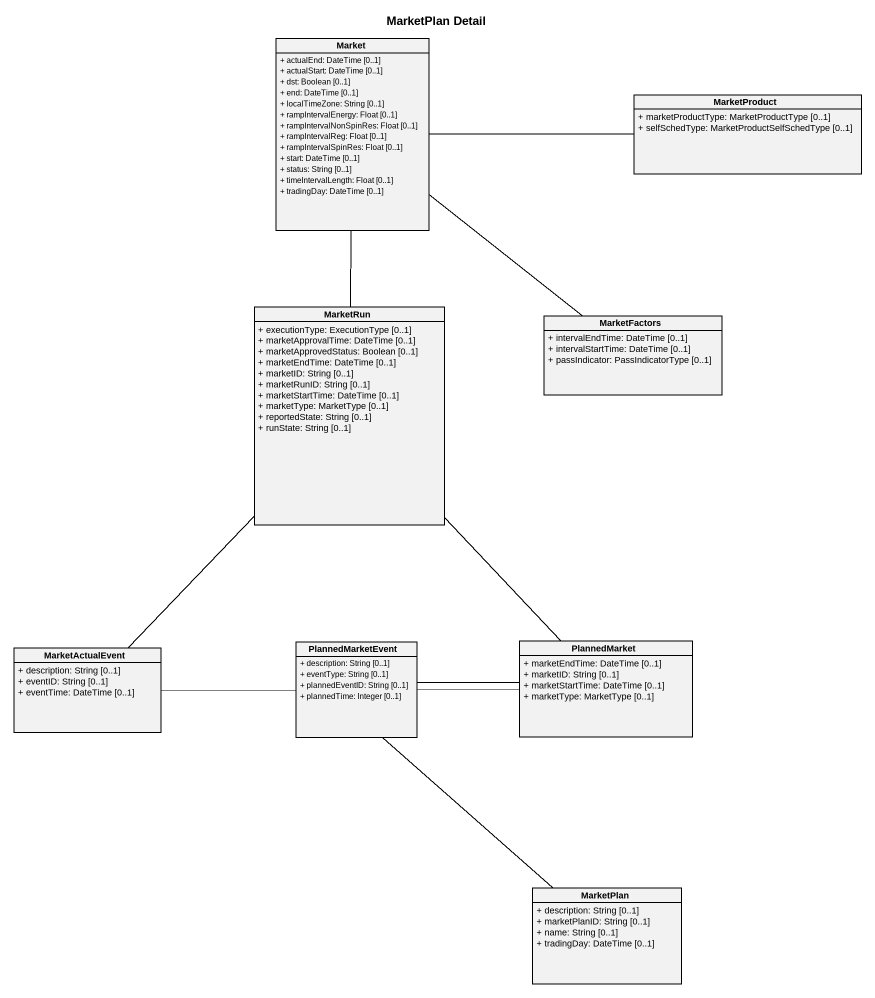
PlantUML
@startuml
title MarketPlan Detail
hide circle
hide empty members
skinparam classAttributeIconSize 0
class Market {
  + actualEnd: DateTime [0..1]
  + actualStart: DateTime [0..1]
  + dst: Boolean [0..1]
  + end: DateTime [0..1]
  + localTimeZone: String [0..1]
  + rampIntervalEnergy: Float [0..1]
  + rampIntervalNonSpinRes: Float [0..1]
  + rampIntervalReg: Float [0..1]
  + rampIntervalSpinRes: Float [0..1]
  + start: DateTime [0..1]
  + status: String [0..1]
  + timeIntervalLength: Float [0..1]
  + tradingDay: DateTime [0..1]
}
class MarketProduct {
  + marketProductType: MarketProductType [0..1]
  + selfSchedType: MarketProductSelfSchedType [0..1]
}
class MarketRun {
  + executionType: ExecutionType [0..1]
  + marketApprovalTime: DateTime [0..1]
  + marketApprovedStatus: Boolean [0..1]
  + marketEndTime: DateTime [0..1]
  + marketID: String [0..1]
  + marketRunID: String [0..1]
  + marketStartTime: DateTime [0..1]
  + marketType: MarketType [0..1]
  + reportedState: String [0..1]
  + runState: String [0..1]
}
class MarketFactors {
  + intervalEndTime: DateTime [0..1]
  + intervalStartTime: DateTime [0..1]
  + passIndicator: PassIndicatorType [0..1]
}
class MarketActualEvent {
  + description: String [0..1]
  + eventID: String [0..1]
  + eventTime: DateTime [0..1]
}
class PlannedMarketEvent {
  + description: String [0..1]
  + eventType: String [0..1]
  + plannedEventID: String [0..1]
  + plannedTime: Integer [0..1]
}
class PlannedMarket {
  + marketEndTime: DateTime [0..1]
  + marketID: String [0..1]
  + marketStartTime: DateTime [0..1]
  + marketType: MarketType [0..1]
}
class MarketPlan {
  + description: String [0..1]
  + marketPlanID: String [0..1]
  + name: String [0..1]
  + tradingDay: DateTime [0..1]
}
MarketProduct -left- Market
MarketRun -up- Market
MarketFactors -up- Market
MarketActualEvent -up- MarketRun
MarketActualEvent -right- PlannedMarketEvent
PlannedMarket -up- MarketRun
PlannedMarket -left- PlannedMarketEvent
MarketPlan -up- PlannedMarket
@enduml
